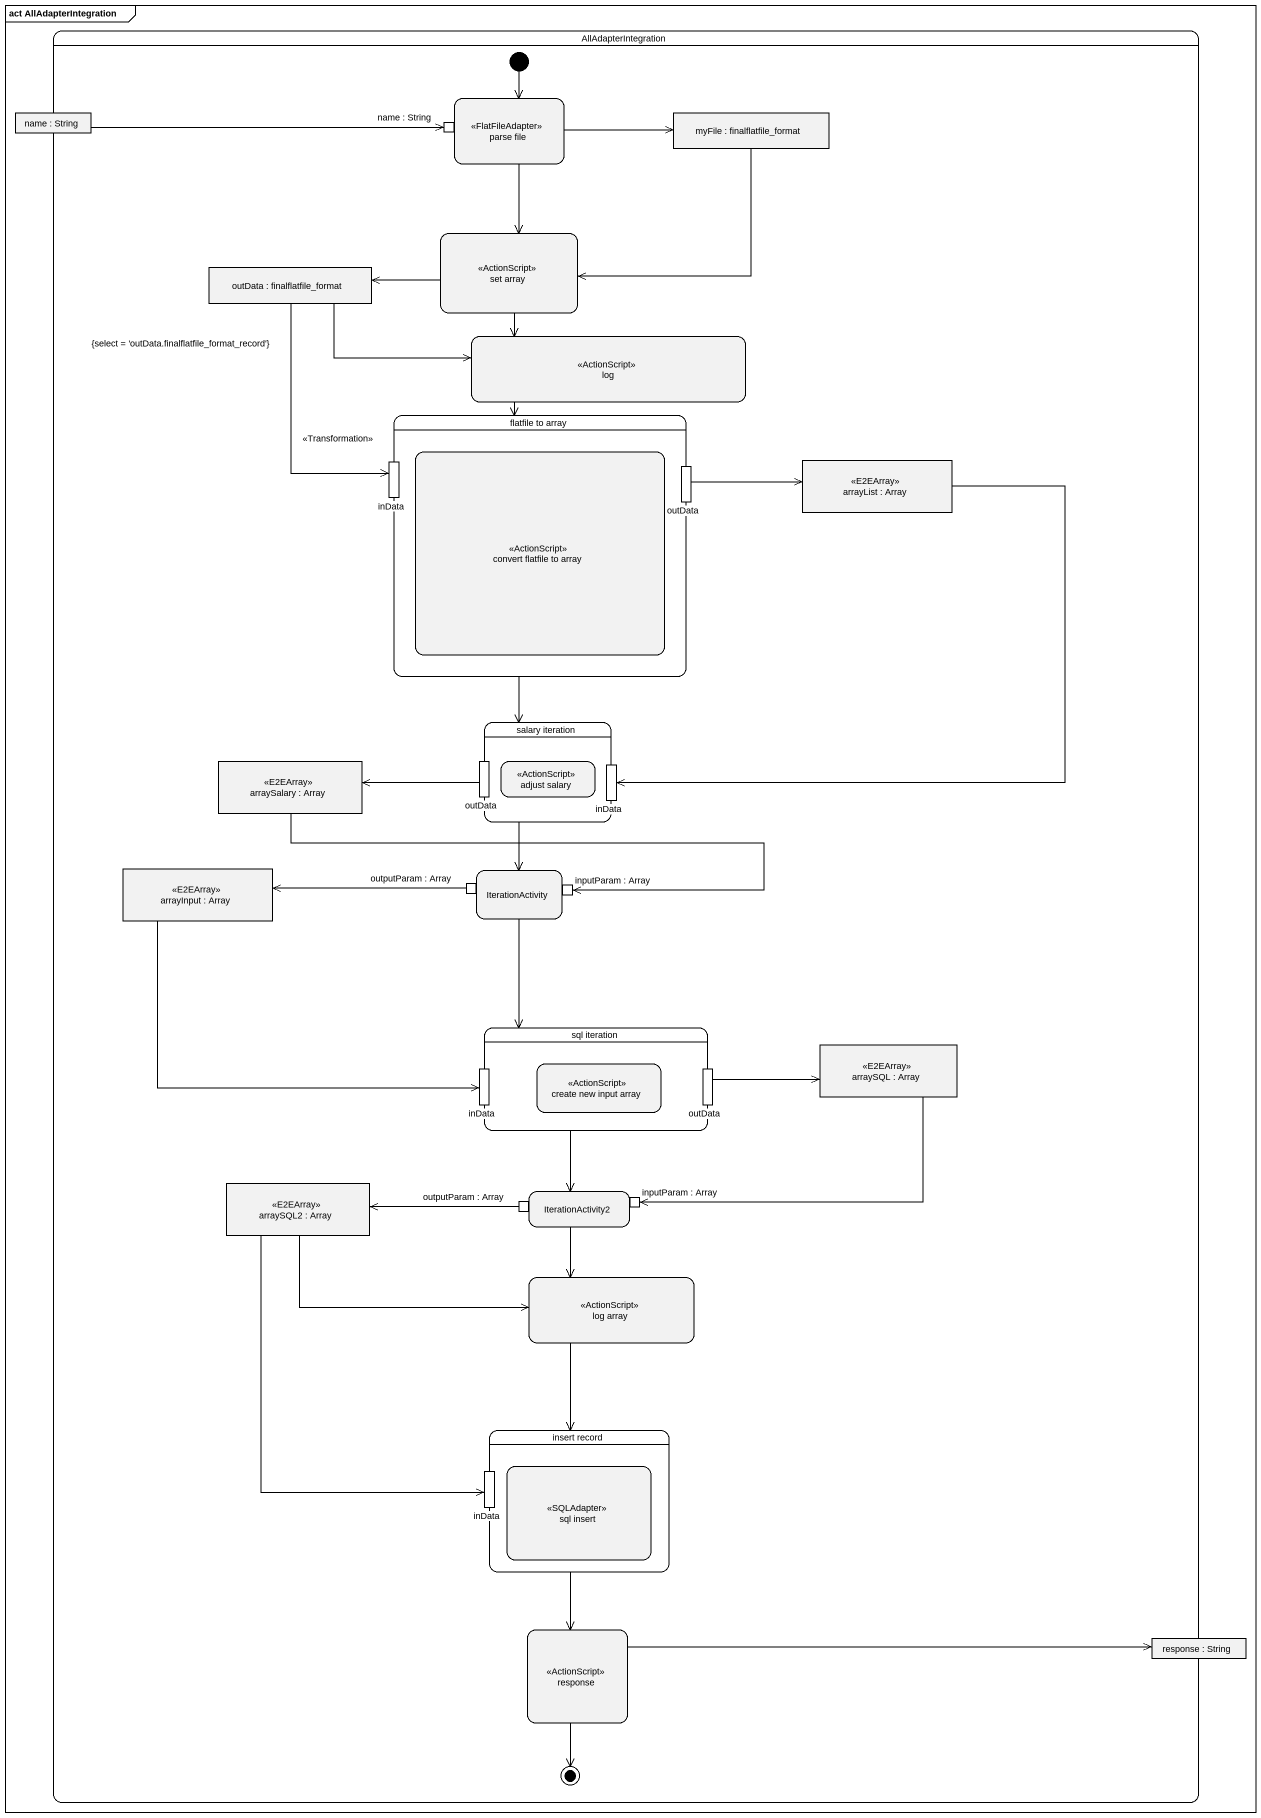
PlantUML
@startuml
mainframe act AllAdapterIntegration
hide empty description
state AllAdapterIntegration {
  state "name : String" as name <<object>>
  state "parse file" as parse_file <<FlatFileAdapter>> {
    state "name : String" as name_String <<inputPin>>
  }
  state "myFile : finalflatfile_format" as myFile <<object>>
  state "set array" as set_array <<ActionScript>>
  state "outData : finalflatfile_format" as outData <<object>>
  state log <<ActionScript>>
  state "flatfile to array" as flatfile_to_array {
    state inData <<inputPin>>
    state "convert flatfile to array" as convert_flatfile_to_array <<ActionScript>>
    state "outData" as outData_2 <<outputPin>>
  }
  state "arrayList : Array" as arrayList <<E2EArray>>
  state "salary iteration" as salary_iteration {
    state "outData" as outData_3 <<outputPin>>
    state "adjust salary" as adjust_salary <<ActionScript>>
    state "inData" as inData_2 <<inputPin>>
  }
  state "arraySalary : Array" as arraySalary <<E2EArray>>
  state "arrayInput : Array" as arrayInput <<E2EArray>>
  state IterationActivity {
    state "outputParam : Array" as outputParam_Array <<outputPin>>
    state "inputParam : Array" as inputParam_Array <<inputPin>>
  }
  state "sql iteration" as sql_iteration {
    state "inData" as inData_3 <<inputPin>>
    state "create new input array" as create_new_input_array <<ActionScript>>
    state "outData" as outData_4 <<outputPin>>
  }
  state "arraySQL : Array" as arraySQL <<E2EArray>>
  state "arraySQL2 : Array" as arraySQL2 <<E2EArray>>
  state IterationActivity2 {
    state "outputParam : Array" as outputParam_Array_2 <<outputPin>>
    state "inputParam : Array" as inputParam_Array_2 <<inputPin>>
  }
  state "log array" as log_array <<ActionScript>>
  state "insert record" as insert_record {
    state "inData" as inData_4 <<inputPin>>
    state "sql insert" as sql_insert <<SQLAdapter>>
  }
  state response <<ActionScript>>
  state "response : String" as response_2 <<object>>
  [*] --> parse_file
  response --> [*]
}
name -right-> name_String
parse_file -right-> myFile
parse_file --> set_array
myFile -left-> set_array
set_array -left-> outData
set_array --> log
outData -right-> log
outData --> inData : {select = 'outData.finalflatfile_format_record'}\n<<Transformation>>
log --> flatfile_to_array
flatfile_to_array --> salary_iteration
outData_2 -right-> arrayList
arrayList --> inData_2
salary_iteration --> IterationActivity
arraySalary -right-> inputParam_Array
outData_3 -left-> arraySalary
arrayInput --> inData_3
outputParam_Array -left-> arrayInput
IterationActivity --> sql_iteration
sql_iteration --> IterationActivity2
arraySQL -left-> inputParam_Array_2
outData_4 -right-> arraySQL
arraySQL2 -right-> log_array
arraySQL2 --> inData_4
outputParam_Array_2 -left-> arraySQL2
IterationActivity2 --> log_array
log_array --> insert_record
insert_record --> response
response -right-> response_2
@enduml
